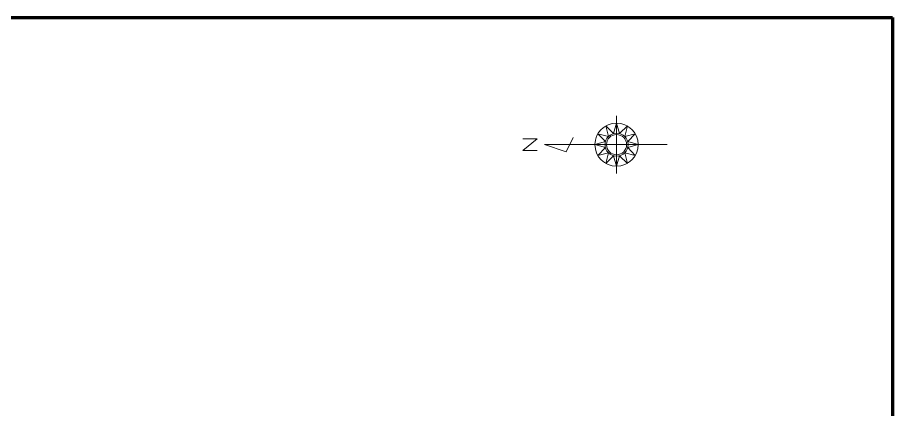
# Model space of a CAD drawing. Units: millimetres at full size, sheet at 1:500. Extents: x 10000 to 410500, y 10000 to 287000.
# Drawn here: x 258864 to 410500, y 219027 to 287000 of the extents above; entities that cross this region are included whole.
import ezdxf

# ---------------------------------------------------------------- set-up
doc = ezdxf.new("R2010")
doc.units = ezdxf.units.MM
doc.header["$LTSCALE"] = 500
doc.layers.add('S-BGD', color=7, linetype='Continuous', lineweight=13)
doc.layers.add('図枠内枠', color=7, linetype='Continuous', lineweight=100)

msp = doc.modelspace()

# ---------------------------------------------------------------- linework, layer by layer
at = {"layer": 'S-BGD'}
for p, q in [((362681.2, 259953.3), (362681.2, 269953.3)), ((362163.6, 266885.2), (362681.2, 268703.3)), ((362681.2, 268703.3), (363198.9, 266885.2)), ((360806.2, 268200.9), (362163.6, 266885.2)), ((361267, 266367.6), (360806.2, 268200.9)), ((363198.9, 266885.2), (364556.2, 268200.9)), ((364556.2, 268200.9), (364095.4, 266367.6)), ((348931.2, 265953.3), (346431.2, 265953.3)), ((346431.2, 263953.3), (348931.2, 265953.3)), ((353931.2, 263703.3), (355181.2, 266203.3)), ((358931.2, 264953.3), (360749.4, 265471)), ((359433.6, 266828.3), (361267, 266367.6)), ((360749.4, 265471), (359433.6, 266828.3)), ((364095.4, 266367.6), (365928.8, 266828.3)), ((365928.8, 266828.3), (364613.1, 265471)), ((364613.1, 265471), (366431.2, 264953.3)), ((348931.2, 263953.3), (346431.2, 263953.3)), ((350181.2, 264953.3), (353931.2, 263703.3)), ((371431.2, 264953.3), (350181.2, 264953.3)), ((360749.4, 264435.7), (358931.2, 264953.3)), ((359433.6, 263078.3), (360749.4, 264435.7)), ((366431.2, 264953.3), (364613.1, 264435.7)), ((364613.1, 264435.7), (365928.8, 263078.3)), ((361267, 263539.1), (359433.6, 263078.3)), ((360806.2, 261705.8), (361267, 263539.1)), ((362163.6, 263021.5), (360806.2, 261705.8)), ((362681.2, 261203.3), (362163.6, 263021.5)), ((363198.9, 263021.5), (362681.2, 261203.3)), ((364556.2, 261705.8), (363198.9, 263021.5)), ((364095.4, 263539.1), (364556.2, 261705.8)), ((365928.8, 263078.3), (364095.4, 263539.1))]:
    msp.add_line(p, q, dxfattribs=at)
for radius in [3750, 2000, 1750]:
    msp.add_circle((362681.2, 264953.3), radius, dxfattribs=at)
at = {"layer": '図枠内枠'}
for p, q in [((10000, 287000), (410500, 287000)), ((410500, 287000), (410500, 10000))]:
    msp.add_line(p, q, dxfattribs=at)

doc.saveas('drawing.dxf')
